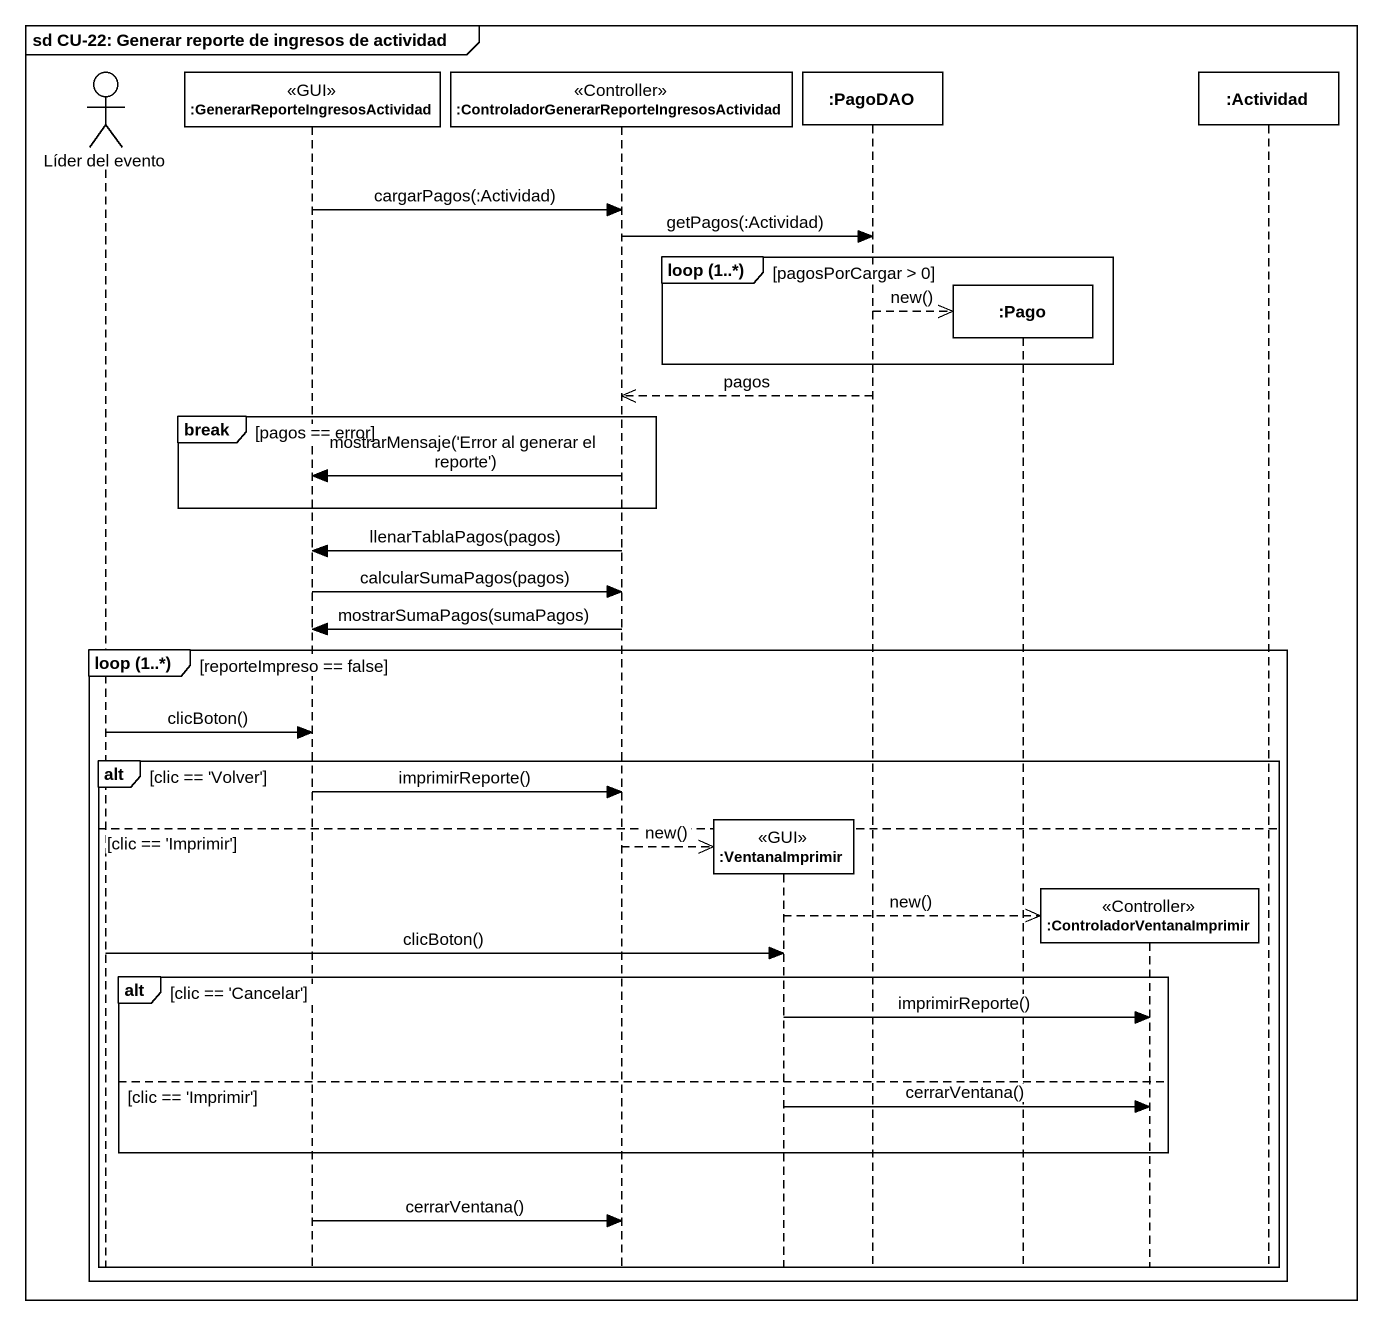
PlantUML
@startuml
mainframe sd CU-22: Generar reporte de ingresos de actividad
hide footbox
actor "Líder del evento" as Líder_del_evento
participant ":GenerarReporteIngresosActividad" as GenerarReporteIngresosActivi <<GUI>>
participant ":ControladorGenerarReporteIngresosActividad" as ControladorGenerarReporteIng <<Controller>>
participant ":VentanaImprimir" as VentanaImprimir <<GUI>>
participant ":PagoDAO" as PagoDAO
participant ":Pago" as Pago
participant ":ControladorVentanaImprimir" as ControladorVentanaImprimir <<Controller>>
participant ":Actividad" as Actividad

GenerarReporteIngresosActivi -> ControladorGenerarReporteIng : cargarPagos(:Actividad)
ControladorGenerarReporteIng -> PagoDAO : getPagos(:Actividad)
group loop (1..*) [pagosPorCargar > 0]
  PagoDAO -->> Pago ** : new()
end
PagoDAO -->> ControladorGenerarReporteIng : pagos
break pagos == error
  ControladorGenerarReporteIng -> GenerarReporteIngresosActivi : mostrarMensaje('Error al generar el reporte')
end
ControladorGenerarReporteIng -> GenerarReporteIngresosActivi : llenarTablaPagos(pagos)
GenerarReporteIngresosActivi -> ControladorGenerarReporteIng : calcularSumaPagos(pagos)
ControladorGenerarReporteIng -> GenerarReporteIngresosActivi : mostrarSumaPagos(sumaPagos)
group loop (1..*) [reporteImpreso == false]
  Líder_del_evento -> GenerarReporteIngresosActivi : clicBoton()
  alt clic == 'Volver'
    GenerarReporteIngresosActivi -> ControladorGenerarReporteIng : imprimirReporte()
  else clic == 'Imprimir'
    ControladorGenerarReporteIng -->> VentanaImprimir ** : new()
    VentanaImprimir -->> ControladorVentanaImprimir ** : new()
    Líder_del_evento -> VentanaImprimir : clicBoton()
    alt clic == 'Cancelar'
      VentanaImprimir -> ControladorVentanaImprimir : imprimirReporte()
    else clic == 'Imprimir'
      VentanaImprimir -> ControladorVentanaImprimir : cerrarVentana()
    end
    GenerarReporteIngresosActivi -> ControladorGenerarReporteIng : cerrarVentana()
  end
end
@enduml
